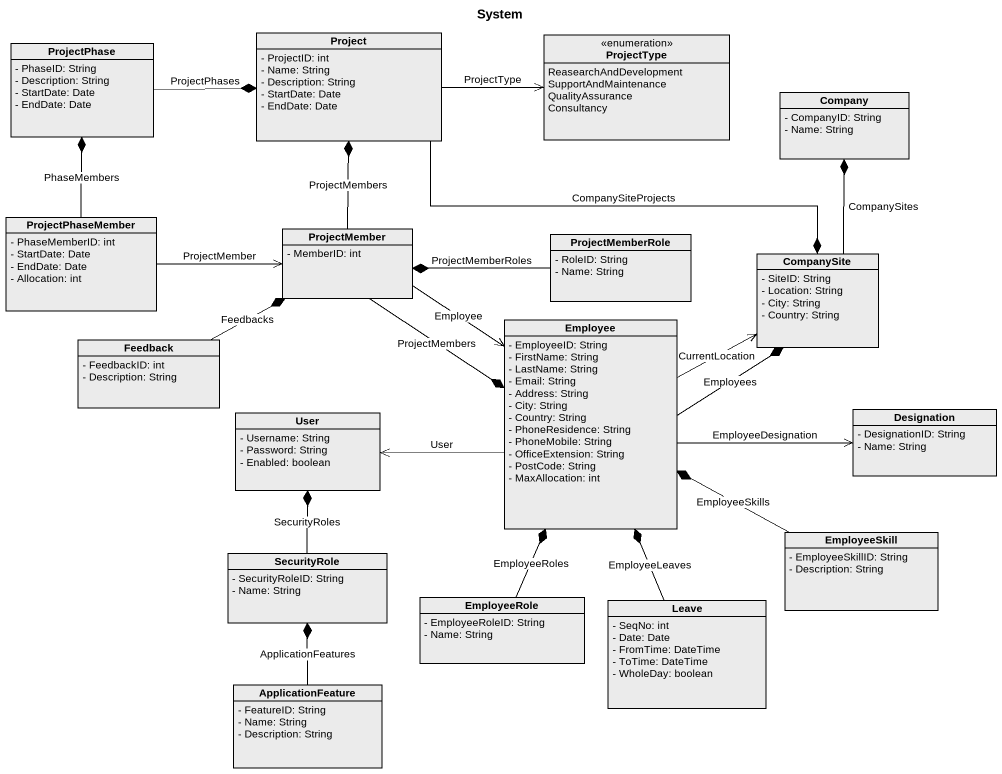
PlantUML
@startuml
title System
hide circle
hide empty members
skinparam classAttributeIconSize 0
class ProjectPhase #EBEBEB {
  - PhaseID: String
  - Description: String
  - StartDate: Date
  - EndDate: Date
}
class Project #EBEBEB {
  - ProjectID: int
  - Name: String
  - Description: String
  - StartDate: Date
  - EndDate: Date
}
enum ProjectType #EBEBEB {
  ReasearchAndDevelopment
  SupportAndMaintenance
  QualityAssurance
  Consultancy
}
class Company #EBEBEB {
  - CompanyID: String
  - Name: String
}
class ProjectPhaseMember #EBEBEB {
  - PhaseMemberID: int
  - StartDate: Date
  - EndDate: Date
  - Allocation: int
}
class ProjectMember #EBEBEB {
  - MemberID: int
}
class ProjectMemberRole #EBEBEB {
  - RoleID: String
  - Name: String
}
class CompanySite #EBEBEB {
  - SiteID: String
  - Location: String
  - City: String
  - Country: String
}
class Employee #EBEBEB {
  - EmployeeID: String
  - FirstName: String
  - LastName: String
  - Email: String
  - Address: String
  - City: String
  - Country: String
  - PhoneResidence: String
  - PhoneMobile: String
  - OfficeExtension: String
  - PostCode: String
  - MaxAllocation: int
}
class Feedback #EBEBEB {
  - FeedbackID: int
  - Description: String
}
class Designation #EBEBEB {
  - DesignationID: String
  - Name: String
}
class User #EBEBEB {
  - Username: String
  - Password: String
  - Enabled: boolean
}
class EmployeeSkill #EBEBEB {
  - EmployeeSkillID: String
  - Description: String
}
class SecurityRole #EBEBEB {
  - SecurityRoleID: String
  - Name: String
}
class EmployeeRole #EBEBEB {
  - EmployeeRoleID: String
  - Name: String
}
class Leave #EBEBEB {
  - SeqNo: int
  - Date: Date
  - FromTime: DateTime
  - ToTime: DateTime
  - WholeDay: boolean
}
class ApplicationFeature #EBEBEB {
  - FeatureID: String
  - Name: String
  - Description: String
}
ProjectPhase -right-* Project : ProjectPhases
Project -right-> ProjectType : ProjectType
Project -right-* CompanySite : CompanySiteProjects
ProjectPhaseMember -up-* ProjectPhase : PhaseMembers
ProjectPhaseMember -right-> ProjectMember : ProjectMember
ProjectMember -up-* Project : ProjectMembers
ProjectMember --* Employee : ProjectMembers
ProjectMember --> Employee : Employee
ProjectMemberRole -left-* ProjectMember : ProjectMemberRoles
CompanySite -up-* Company : CompanySites
Employee -right-> CompanySite : CurrentLocation
Employee -right-* CompanySite : Employees
Employee -right-> Designation : EmployeeDesignation
Employee -left-> User : User
Feedback -right-* ProjectMember : Feedbacks
EmployeeSkill -left-* Employee : EmployeeSkills
SecurityRole -up-* User : SecurityRoles
EmployeeRole -up-* Employee : EmployeeRoles
Leave -up-* Employee : EmployeeLeaves
ApplicationFeature -up-* SecurityRole : ApplicationFeatures
@enduml
